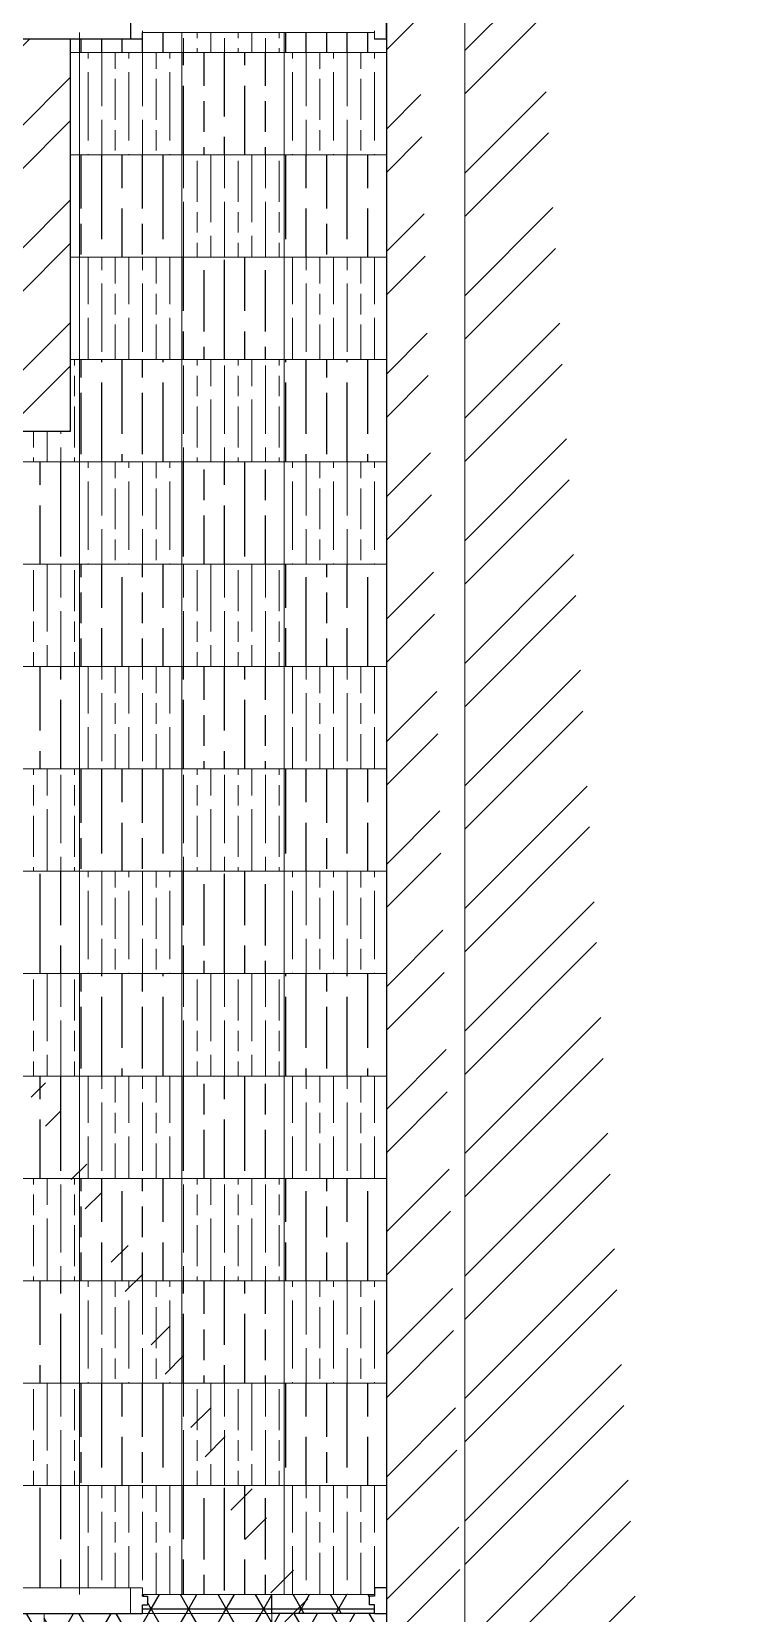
# Model space of a CAD drawing. Header units: millimetres. Extents: x 86441 to 190201, y 16532 to 98188.
# Drawn here: x 88604 to 88644.8, y 61642.1 to 61734.8 of the extents above; entities that cross this region are included whole.
import ezdxf

# ---------------------------------------------------------------- set-up
doc = ezdxf.new("R2010")
doc.units = ezdxf.units.MM
doc.header["$LTSCALE"] = 0.1
doc.layers.add('COLUMN', color=1, linetype='Continuous', lineweight=0)
pattern_1 = [(90, (86402.5287, 61063.236), (2.4, -1e-16), [4, -0.8]), (90, (86403.3287, 61062.436), (2.4, -1e-16), [2.4, -0.6, 1.2, -0.6]), (90, (86404.1287, 61061.236), (2.4, -1e-16), [4, -0.8])]
pattern_2 = [(90, (86402.5287, 61063.236), (3.6, -2e-16), [6, -1.2]), (90, (86403.7287, 61062.036), (3.6, -2e-16), [3.6, -0.9, 1.8, -0.9]), (90, (86404.9287, 61060.236), (3.6, -2e-16), [6, -1.2])]
pattern_3 = [(0, (86402.5287, 61063.236), (0, 1.905), []), (60, (86402.5287, 61063.236), (-1.6497784, 0.9525), []), (120, (86402.5287, 61063.236), (-1.6497784, -0.9525), [])]

msp = doc.modelspace()

# ---------------------------------------------------------------- hatches: boundary and pattern name
at = {"true_color": 0xffffff, "transparency": 33554610}
h = msp.add_hatch(dxfattribs=at)
h.set_pattern_fill('GOST_WOOD', scale=0.6)
h.set_pattern_definition(pattern_2)
h.paths.add_polyline_path([(88612.826, 61734.762), (88610.526, 61734.762), (88610.526, 61734.362), (88609.826, 61734.362), (88606.826, 61734.362), (88606.826, 61733.589), (88612.826, 61733.589)])
at = {"lineweight": 0, "true_color": 0x636466, "transparency": 33554687}
h = msp.add_hatch(dxfattribs=at)
h.set_pattern_fill('GOST_WOOD', color=251, scale=0.4)
h.set_pattern_definition(pattern_1)
h.paths.add_polyline_path([(88618.826, 61734.762), (88612.826, 61734.762), (88612.826, 61733.589), (88618.826, 61733.589)])
at = {"true_color": 0xffffff, "transparency": 33554610}
h = msp.add_hatch(dxfattribs=at)
h.set_pattern_fill('GOST_WOOD', scale=0.6)
h.set_pattern_definition(pattern_2)
h.paths.add_polyline_path([(88624.126, 61734.762), (88618.826, 61734.762), (88618.826, 61733.589), (88624.826, 61733.589), (88624.826, 61734.362), (88624.126, 61734.362)])
at = {"lineweight": 0, "true_color": 0x636466, "transparency": 33554687}
h = msp.add_hatch(dxfattribs=at)
h.set_pattern_fill('GOST_WOOD', color=251, scale=0.4)
h.set_pattern_definition(pattern_1)
h.paths.add_polyline_path([(88612.826, 61733.589), (88606.826, 61733.589), (88606.826, 61727.589), (88612.826, 61727.589)])
at = {"true_color": 0xffffff, "transparency": 33554610}
h = msp.add_hatch(dxfattribs=at)
h.set_pattern_fill('GOST_WOOD', scale=0.6)
h.set_pattern_definition(pattern_2)
h.paths.add_polyline_path([(88618.826, 61733.589), (88612.826, 61733.589), (88612.826, 61727.589), (88618.826, 61727.589)])
at = {"lineweight": 0, "true_color": 0x636466, "transparency": 33554687}
h = msp.add_hatch(dxfattribs=at)
h.set_pattern_fill('GOST_WOOD', color=251, scale=0.4)
h.set_pattern_definition(pattern_1)
h.paths.add_polyline_path([(88624.826, 61733.589), (88618.826, 61733.589), (88618.826, 61727.589), (88624.826, 61727.589)])
at = {"true_color": 0xffffff, "transparency": 33554610}
h = msp.add_hatch(dxfattribs=at)
h.set_pattern_fill('GOST_WOOD', scale=0.6)
h.set_pattern_definition(pattern_2)
h.paths.add_polyline_path([(88612.826, 61727.589), (88606.826, 61727.589), (88606.826, 61721.589), (88612.826, 61721.589)])
at = {"lineweight": 0, "true_color": 0x636466, "transparency": 33554687}
h = msp.add_hatch(dxfattribs=at)
h.set_pattern_fill('GOST_WOOD', color=251, scale=0.4)
h.set_pattern_definition(pattern_1)
h.paths.add_polyline_path([(88618.826, 61727.589), (88612.826, 61727.589), (88612.826, 61721.589), (88618.826, 61721.589)])
at = {"true_color": 0xffffff, "transparency": 33554610}
h = msp.add_hatch(dxfattribs=at)
h.set_pattern_fill('GOST_WOOD', scale=0.6)
h.set_pattern_definition(pattern_2)
h.paths.add_polyline_path([(88624.826, 61727.589), (88618.826, 61727.589), (88618.826, 61721.589), (88624.826, 61721.589)])
at = {"lineweight": 0, "true_color": 0x636466, "transparency": 33554687}
h = msp.add_hatch(dxfattribs=at)
h.set_pattern_fill('GOST_WOOD', color=251, scale=0.4)
h.set_pattern_definition(pattern_1)
h.paths.add_polyline_path([(88612.826, 61721.589), (88606.826, 61721.589), (88606.826, 61715.589), (88612.826, 61715.589)])
at = {"true_color": 0xffffff, "transparency": 33554610}
h = msp.add_hatch(dxfattribs=at)
h.set_pattern_fill('GOST_WOOD', scale=0.6)
h.set_pattern_definition(pattern_2)
h.paths.add_polyline_path([(88618.826, 61721.589), (88612.826, 61721.589), (88612.826, 61715.589), (88618.826, 61715.589)])
at = {"lineweight": 0, "true_color": 0x636466, "transparency": 33554687}
h = msp.add_hatch(dxfattribs=at)
h.set_pattern_fill('GOST_WOOD', color=251, scale=0.4)
h.set_pattern_definition(pattern_1)
h.paths.add_polyline_path([(88624.826, 61721.589), (88618.826, 61721.589), (88618.826, 61715.589), (88624.826, 61715.589)])
h = msp.add_hatch(dxfattribs=at)
h.set_pattern_fill('GOST_WOOD', color=251, scale=0.4)
h.set_pattern_definition(pattern_1)
h.paths.add_polyline_path([(88606.826, 61715.589), (88606.286, 61715.589), (88606.286, 61711.362), (88603.286, 61711.362), (88602.286, 61711.362), (88602.286, 61712.362), (88601.586, 61712.362), (88601.586, 61713.362), (88602.286, 61713.362), (88602.286, 61713.562), (88600.826, 61713.562), (88600.826, 61709.589), (88606.826, 61709.589)])
at = {"true_color": 0xffffff, "transparency": 33554610}
h = msp.add_hatch(dxfattribs=at)
h.set_pattern_fill('GOST_WOOD', scale=0.6)
h.set_pattern_definition(pattern_2)
h.paths.add_polyline_path([(88612.826, 61715.589), (88606.826, 61715.589), (88606.826, 61709.589), (88612.826, 61709.589)])
at = {"lineweight": 0, "true_color": 0x636466, "transparency": 33554687}
h = msp.add_hatch(dxfattribs=at)
h.set_pattern_fill('GOST_WOOD', color=251, scale=0.4)
h.set_pattern_definition(pattern_1)
h.paths.add_polyline_path([(88618.826, 61715.589), (88612.826, 61715.589), (88612.826, 61709.589), (88618.826, 61709.589)])
at = {"true_color": 0xffffff, "transparency": 33554610}
h = msp.add_hatch(dxfattribs=at)
h.set_pattern_fill('GOST_WOOD', scale=0.6)
h.set_pattern_definition(pattern_2)
h.paths.add_polyline_path([(88624.826, 61715.589), (88618.826, 61715.589), (88618.826, 61709.589), (88624.826, 61709.589)])
h = msp.add_hatch(dxfattribs=at)
h.set_pattern_fill('GOST_WOOD', scale=0.6)
h.set_pattern_definition(pattern_2)
h.paths.add_polyline_path([(88606.826, 61709.589), (88600.826, 61709.589), (88600.826, 61703.589), (88606.826, 61703.589)])
at = {"lineweight": 0, "true_color": 0x636466, "transparency": 33554687}
h = msp.add_hatch(dxfattribs=at)
h.set_pattern_fill('GOST_WOOD', color=251, scale=0.4)
h.set_pattern_definition(pattern_1)
h.paths.add_polyline_path([(88612.826, 61709.589), (88606.826, 61709.589), (88606.826, 61703.589), (88612.826, 61703.589)])
at = {"true_color": 0xffffff, "transparency": 33554610}
h = msp.add_hatch(dxfattribs=at)
h.set_pattern_fill('GOST_WOOD', scale=0.6)
h.set_pattern_definition(pattern_2)
h.paths.add_polyline_path([(88618.826, 61709.589), (88612.826, 61709.589), (88612.826, 61703.589), (88618.826, 61703.589)])
at = {"lineweight": 0, "true_color": 0x636466, "transparency": 33554687}
h = msp.add_hatch(dxfattribs=at)
h.set_pattern_fill('GOST_WOOD', color=251, scale=0.4)
h.set_pattern_definition(pattern_1)
h.paths.add_polyline_path([(88624.826, 61709.589), (88618.826, 61709.589), (88618.826, 61703.589), (88624.826, 61703.589)])
h = msp.add_hatch(dxfattribs=at)
h.set_pattern_fill('GOST_WOOD', color=251, scale=0.4)
h.set_pattern_definition(pattern_1)
h.paths.add_polyline_path([(88606.826, 61703.589), (88600.826, 61703.589), (88600.826, 61697.589), (88606.826, 61697.589)])
at = {"true_color": 0xffffff, "transparency": 33554610}
h = msp.add_hatch(dxfattribs=at)
h.set_pattern_fill('GOST_WOOD', scale=0.6)
h.set_pattern_definition(pattern_2)
h.paths.add_polyline_path([(88612.826, 61703.589), (88606.826, 61703.589), (88606.826, 61697.589), (88612.826, 61697.589)])
at = {"lineweight": 0, "true_color": 0x636466, "transparency": 33554687}
h = msp.add_hatch(dxfattribs=at)
h.set_pattern_fill('GOST_WOOD', color=251, scale=0.4)
h.set_pattern_definition(pattern_1)
h.paths.add_polyline_path([(88618.826, 61703.589), (88612.826, 61703.589), (88612.826, 61697.589), (88618.826, 61697.589)])
at = {"true_color": 0xffffff, "transparency": 33554610}
h = msp.add_hatch(dxfattribs=at)
h.set_pattern_fill('GOST_WOOD', scale=0.6)
h.set_pattern_definition(pattern_2)
h.paths.add_polyline_path([(88624.826, 61703.589), (88618.826, 61703.589), (88618.826, 61697.589), (88624.826, 61697.589)])
h = msp.add_hatch(dxfattribs=at)
h.set_pattern_fill('GOST_WOOD', scale=0.6)
h.set_pattern_definition(pattern_2)
h.paths.add_polyline_path([(88606.826, 61697.589), (88600.826, 61697.589), (88600.826, 61691.589), (88606.826, 61691.589)])
at = {"lineweight": 0, "true_color": 0x636466, "transparency": 33554687}
h = msp.add_hatch(dxfattribs=at)
h.set_pattern_fill('GOST_WOOD', color=251, scale=0.4)
h.set_pattern_definition(pattern_1)
h.paths.add_polyline_path([(88612.826, 61697.589), (88606.826, 61697.589), (88606.826, 61691.589), (88612.826, 61691.589)])
at = {"true_color": 0xffffff, "transparency": 33554610}
h = msp.add_hatch(dxfattribs=at)
h.set_pattern_fill('GOST_WOOD', scale=0.6)
h.set_pattern_definition(pattern_2)
h.paths.add_polyline_path([(88618.826, 61697.589), (88612.826, 61697.589), (88612.826, 61691.589), (88618.826, 61691.589)])
at = {"lineweight": 0, "true_color": 0x636466, "transparency": 33554687}
h = msp.add_hatch(dxfattribs=at)
h.set_pattern_fill('GOST_WOOD', color=251, scale=0.4)
h.set_pattern_definition(pattern_1)
h.paths.add_polyline_path([(88624.826, 61697.589), (88618.826, 61697.589), (88618.826, 61691.589), (88624.826, 61691.589)])
h = msp.add_hatch(dxfattribs=at)
h.set_pattern_fill('GOST_WOOD', color=251, scale=0.4)
h.set_pattern_definition(pattern_1)
h.paths.add_polyline_path([(88606.826, 61691.589), (88600.826, 61691.589), (88600.826, 61685.589), (88606.826, 61685.589)])
at = {"true_color": 0xffffff, "transparency": 33554610}
h = msp.add_hatch(dxfattribs=at)
h.set_pattern_fill('GOST_WOOD', scale=0.6)
h.set_pattern_definition(pattern_2)
h.paths.add_polyline_path([(88612.826, 61691.589), (88606.826, 61691.589), (88606.826, 61685.589), (88612.826, 61685.589)])
at = {"lineweight": 0, "true_color": 0x636466, "transparency": 33554687}
h = msp.add_hatch(dxfattribs=at)
h.set_pattern_fill('GOST_WOOD', color=251, scale=0.4)
h.set_pattern_definition(pattern_1)
h.paths.add_polyline_path([(88618.826, 61691.589), (88612.826, 61691.589), (88612.826, 61685.589), (88618.826, 61685.589)])
at = {"true_color": 0xffffff, "transparency": 33554610}
h = msp.add_hatch(dxfattribs=at)
h.set_pattern_fill('GOST_WOOD', scale=0.6)
h.set_pattern_definition(pattern_2)
h.paths.add_polyline_path([(88624.826, 61691.589), (88618.826, 61691.589), (88618.826, 61685.589), (88624.826, 61685.589)])
h = msp.add_hatch(dxfattribs=at)
h.set_pattern_fill('GOST_WOOD', scale=0.6)
h.set_pattern_definition(pattern_2)
h.paths.add_polyline_path([(88606.826, 61685.589), (88600.826, 61685.589), (88600.826, 61679.589), (88606.826, 61679.589)])
at = {"lineweight": 0, "true_color": 0x636466, "transparency": 33554687}
h = msp.add_hatch(dxfattribs=at)
h.set_pattern_fill('GOST_WOOD', color=251, scale=0.4)
h.set_pattern_definition(pattern_1)
h.paths.add_polyline_path([(88612.826, 61685.589), (88606.826, 61685.589), (88606.826, 61679.589), (88612.826, 61679.589)])
at = {"true_color": 0xffffff, "transparency": 33554610}
h = msp.add_hatch(dxfattribs=at)
h.set_pattern_fill('GOST_WOOD', scale=0.6)
h.set_pattern_definition(pattern_2)
h.paths.add_polyline_path([(88618.826, 61685.589), (88612.826, 61685.589), (88612.826, 61679.589), (88618.826, 61679.589)])
at = {"lineweight": 0, "true_color": 0x636466, "transparency": 33554687}
h = msp.add_hatch(dxfattribs=at)
h.set_pattern_fill('GOST_WOOD', color=251, scale=0.4)
h.set_pattern_definition(pattern_1)
h.paths.add_polyline_path([(88624.826, 61685.589), (88618.826, 61685.589), (88618.826, 61679.589), (88624.826, 61679.589)])
h = msp.add_hatch(dxfattribs=at)
h.set_pattern_fill('GOST_WOOD', color=251, scale=0.4)
h.set_pattern_definition(pattern_1)
h.paths.add_polyline_path([(88606.826, 61679.589), (88600.826, 61679.589), (88600.826, 61673.589), (88606.826, 61673.589)])
at = {"true_color": 0xffffff, "transparency": 33554610}
h = msp.add_hatch(dxfattribs=at)
h.set_pattern_fill('GOST_WOOD', scale=0.6)
h.set_pattern_definition(pattern_2)
h.paths.add_polyline_path([(88612.826, 61679.589), (88606.826, 61679.589), (88606.826, 61673.589), (88612.826, 61673.589)])
at = {"lineweight": 0, "true_color": 0x636466, "transparency": 33554687}
h = msp.add_hatch(dxfattribs=at)
h.set_pattern_fill('GOST_WOOD', color=251, scale=0.4)
h.set_pattern_definition(pattern_1)
h.paths.add_polyline_path([(88618.826, 61679.589), (88612.826, 61679.589), (88612.826, 61673.589), (88618.826, 61673.589)])
at = {"true_color": 0xffffff, "transparency": 33554610}
h = msp.add_hatch(dxfattribs=at)
h.set_pattern_fill('GOST_WOOD', scale=0.6)
h.set_pattern_definition(pattern_2)
h.paths.add_polyline_path([(88624.826, 61679.589), (88618.826, 61679.589), (88618.826, 61673.589), (88624.826, 61673.589)])
h = msp.add_hatch(dxfattribs=at)
h.set_pattern_fill('GOST_WOOD', scale=0.6)
h.set_pattern_definition(pattern_2)
h.paths.add_polyline_path([(88606.826, 61673.589), (88600.826, 61673.589), (88600.826, 61667.589), (88606.826, 61667.589)])
at = {"lineweight": 0, "true_color": 0x636466, "transparency": 33554687}
h = msp.add_hatch(dxfattribs=at)
h.set_pattern_fill('GOST_WOOD', color=251, scale=0.4)
h.set_pattern_definition(pattern_1)
h.paths.add_polyline_path([(88612.826, 61673.589), (88606.826, 61673.589), (88606.826, 61667.589), (88612.826, 61667.589)])
at = {"true_color": 0xffffff, "transparency": 33554610}
h = msp.add_hatch(dxfattribs=at)
h.set_pattern_fill('GOST_WOOD', scale=0.6)
h.set_pattern_definition(pattern_2)
h.paths.add_polyline_path([(88618.826, 61673.589), (88612.826, 61673.589), (88612.826, 61667.589), (88618.826, 61667.589)])
at = {"lineweight": 0, "true_color": 0x636466, "transparency": 33554687}
h = msp.add_hatch(dxfattribs=at)
h.set_pattern_fill('GOST_WOOD', color=251, scale=0.4)
h.set_pattern_definition(pattern_1)
h.paths.add_polyline_path([(88624.826, 61673.589), (88618.826, 61673.589), (88618.826, 61667.589), (88624.826, 61667.589)])
h = msp.add_hatch(dxfattribs=at)
h.set_pattern_fill('GOST_WOOD', color=251, scale=0.4)
h.set_pattern_definition(pattern_1)
h.paths.add_polyline_path([(88606.826, 61667.589), (88600.826, 61667.589), (88600.826, 61661.589), (88606.826, 61661.589)])
at = {"true_color": 0xffffff, "transparency": 33554610}
h = msp.add_hatch(dxfattribs=at)
h.set_pattern_fill('GOST_WOOD', scale=0.6)
h.set_pattern_definition(pattern_2)
h.paths.add_polyline_path([(88612.826, 61667.589), (88606.826, 61667.589), (88606.826, 61661.589), (88612.826, 61661.589)])
at = {"lineweight": 0, "true_color": 0x636466, "transparency": 33554687}
h = msp.add_hatch(dxfattribs=at)
h.set_pattern_fill('GOST_WOOD', color=251, scale=0.4)
h.set_pattern_definition(pattern_1)
h.paths.add_polyline_path([(88618.826, 61667.589), (88612.826, 61667.589), (88612.826, 61661.589), (88618.826, 61661.589)])
at = {"true_color": 0xffffff, "transparency": 33554610}
h = msp.add_hatch(dxfattribs=at)
h.set_pattern_fill('GOST_WOOD', scale=0.6)
h.set_pattern_definition(pattern_2)
h.paths.add_polyline_path([(88624.826, 61667.589), (88618.826, 61667.589), (88618.826, 61661.589), (88624.826, 61661.589)])
h = msp.add_hatch(dxfattribs=at)
h.set_pattern_fill('GOST_WOOD', scale=0.6)
h.set_pattern_definition(pattern_2)
h.paths.add_polyline_path([(88606.826, 61661.589), (88600.826, 61661.589), (88600.826, 61655.589), (88606.826, 61655.589)])
at = {"lineweight": 0, "true_color": 0x636466, "transparency": 33554687}
h = msp.add_hatch(dxfattribs=at)
h.set_pattern_fill('GOST_WOOD', color=251, scale=0.4)
h.set_pattern_definition(pattern_1)
h.paths.add_polyline_path([(88612.826, 61661.589), (88606.826, 61661.589), (88606.826, 61655.589), (88612.826, 61655.589)])
at = {"true_color": 0xffffff, "transparency": 33554610}
h = msp.add_hatch(dxfattribs=at)
h.set_pattern_fill('GOST_WOOD', scale=0.6)
h.set_pattern_definition(pattern_2)
h.paths.add_polyline_path([(88618.826, 61661.589), (88612.826, 61661.589), (88612.826, 61655.589), (88618.826, 61655.589)])
at = {"lineweight": 0, "true_color": 0x636466, "transparency": 33554687}
h = msp.add_hatch(dxfattribs=at)
h.set_pattern_fill('GOST_WOOD', color=251, scale=0.4)
h.set_pattern_definition(pattern_1)
h.paths.add_polyline_path([(88624.826, 61661.589), (88618.826, 61661.589), (88618.826, 61655.589), (88624.826, 61655.589)])
h = msp.add_hatch(dxfattribs=at)
h.set_pattern_fill('GOST_WOOD', color=251, scale=0.4)
h.set_pattern_definition(pattern_1)
h.paths.add_polyline_path([(88606.826, 61655.589), (88600.826, 61655.589), (88600.826, 61649.589), (88606.826, 61649.589)])
at = {"true_color": 0xffffff, "transparency": 33554610}
h = msp.add_hatch(dxfattribs=at)
h.set_pattern_fill('GOST_WOOD', scale=0.6)
h.set_pattern_definition(pattern_2)
h.paths.add_polyline_path([(88612.826, 61655.589), (88606.826, 61655.589), (88606.826, 61649.589), (88612.826, 61649.589)])
at = {"lineweight": 0, "true_color": 0x636466, "transparency": 33554687}
h = msp.add_hatch(dxfattribs=at)
h.set_pattern_fill('GOST_WOOD', color=251, scale=0.4)
h.set_pattern_definition(pattern_1)
h.paths.add_polyline_path([(88618.826, 61655.589), (88612.826, 61655.589), (88612.826, 61649.589), (88618.826, 61649.589)])
at = {"true_color": 0xffffff, "transparency": 33554610}
h = msp.add_hatch(dxfattribs=at)
h.set_pattern_fill('GOST_WOOD', scale=0.6)
h.set_pattern_definition(pattern_2)
h.paths.add_polyline_path([(88624.826, 61655.589), (88618.826, 61655.589), (88618.826, 61649.589), (88624.826, 61649.589)])
h = msp.add_hatch(dxfattribs=at)
h.set_pattern_fill('GOST_WOOD', scale=0.6)
h.set_pattern_definition(pattern_2)
h.paths.add_polyline_path([(88606.826, 61649.589), (88600.826, 61649.589), (88600.826, 61643.589), (88606.826, 61643.589)])
at = {"lineweight": 0, "true_color": 0x636466, "transparency": 33554687}
h = msp.add_hatch(dxfattribs=at)
h.set_pattern_fill('GOST_WOOD', color=251, scale=0.4)
h.set_pattern_definition(pattern_1)
h.paths.add_polyline_path([(88612.826, 61649.589), (88606.826, 61649.589), (88606.826, 61643.589), (88610.526, 61643.589), (88610.526, 61643.189), (88612.826, 61643.189)])
at = {"true_color": 0xffffff, "transparency": 33554610}
h = msp.add_hatch(dxfattribs=at)
h.set_pattern_fill('GOST_WOOD', scale=0.6)
h.set_pattern_definition(pattern_2)
h.paths.add_polyline_path([(88618.826, 61649.589), (88612.826, 61649.589), (88612.826, 61643.189), (88618.106, 61643.189), (88618.826, 61643.189)])
at = {"lineweight": 0, "true_color": 0x636466, "transparency": 33554687}
h = msp.add_hatch(dxfattribs=at)
h.set_pattern_fill('GOST_WOOD', color=251, scale=0.4)
h.set_pattern_definition(pattern_1)
h.paths.add_polyline_path([(88624.826, 61649.589), (88618.826, 61649.589), (88618.826, 61643.189), (88624.126, 61643.189), (88624.126, 61643.589), (88624.826, 61643.589)])
at = {"true_color": 0x004a5e, "transparency": 33554572}
h = msp.add_hatch(dxfattribs=at)
h.set_pattern_fill('NET3', color=138, scale=0.6)
h.set_pattern_definition(pattern_3)
h.paths.add_polyline_path([(88618.106, 61643.189), (88610.526, 61643.189), (88610.526, 61643.089), (88610.826, 61643.089), (88610.826, 61642.589), (88610.526, 61642.589), (88610.526, 61642.089), (88618.106, 61642.089)])
h = msp.add_hatch(dxfattribs=at)
h.set_pattern_fill('NET3', color=138, scale=0.6)
h.set_pattern_definition(pattern_3)
h.paths.add_polyline_path([(88623.826, 61643.089), (88624.126, 61643.089), (88624.126, 61643.189), (88618.106, 61643.189), (88618.106, 61642.104), (88624.126, 61642.101), (88624.126, 61642.589), (88623.826, 61642.589)])
h = msp.add_hatch(dxfattribs=at)
h.set_pattern_fill('NET3', color=138, scale=0.6)
h.set_pattern_definition([(0, (86358.5114, 61381.829), (0, 1.905), []), (60, (86358.5114, 61381.829), (-1.6497784, 0.9525), []), (120, (86358.5114, 61381.829), (-1.6497784, -0.9525), [])])
h.paths.add_polyline_path([(88604.757, 61642.089), (88591.411, 61642.089), (88591.411, 61636.84), (88604.757, 61636.84)])
h = msp.add_hatch(dxfattribs=at)
h.set_pattern_fill('NET3', color=138, scale=0.6)
h.set_pattern_definition(pattern_3)
h.paths.add_polyline_path([(88618.103, 61642.089), (88604.757, 61642.089), (88604.757, 61636.84), (88618.103, 61636.84)])
h = msp.add_hatch(dxfattribs=at)
h.set_pattern_fill('NET3', color=138, scale=0.6)
h.set_pattern_definition([(0, (86385.2037, 61381.829), (0, 1.905), []), (60, (86385.2037, 61381.829), (-1.6497784, 0.9525), []), (120, (86385.2037, 61381.829), (-1.6497784, -0.9525), [])])
h.paths.add_polyline_path([(88624.826, 61642.089), (88618.103, 61642.089), (88618.103, 61636.84), (88624.826, 61636.84)])
at = {"layer": 'COLUMN', "lineweight": 9, "true_color": 0x636466, "transparency": 33554687}
h = msp.add_hatch(dxfattribs=at)
h.set_pattern_fill('STEEL', color=251, scale=1.6)
h.set_pattern_definition([(45, (86402.5287, 61063.236), (-3.592102, 3.592102), []), (45, (86402.5287, 61065.776), (-3.592102, 3.592102), [])])
h.paths.add_polyline_path([(88408.051, 61604.565), (88401.261, 61604.565), (88401.261, 61601.565), (88408.051, 61601.565)])
h.paths.add_polyline_path([(88606.286, 61734.362), (88603.286, 61734.362), (88603.286, 61711.362), (88606.286, 61711.362)], flags=17)
h.paths.add_polyline_path([(88588.286, 61714.362), (88567.286, 61714.362), (88567.286, 61711.362), (88588.286, 61711.362)], flags=17)
h.paths.add_polyline_path([(88435.561, 61641.385), (88381.021, 61641.385), (88381.021, 61638.385), (88435.561, 61638.385)])
h.paths.add_polyline_path([(88401.261, 61597.225), (88401.261, 61602.434), (88398.261, 61602.434), (88398.261, 61597.225), (88398.261, 61578.545), (88401.261, 61578.545)])
h.paths.add_polyline_path([(88426.051, 61602.545), (88423.051, 61602.545), (88423.051, 61578.545), (88426.051, 61578.545), (88426.051, 61588.555)])
h.paths.add_polyline_path([(88398.261, 61600.385), (88389.261, 61600.385), (88389.261, 61597.385), (88398.261, 61597.385)])
h.paths.add_polyline_path([(88401.261, 61620.385), (88398.261, 61620.385), (88398.261, 61612.676), (88401.261, 61612.676)])
h.paths.add_polyline_path([(88398.261, 61620.385), (88365.261, 61620.385), (88365.261, 61617.385), (88398.261, 61617.385)])
h.paths.add_polyline_path([(88374.261, 61617.385), (88371.261, 61617.385), (88371.261, 61597.385), (88374.261, 61597.385), (88374.261, 61600.385)])
h.paths.add_polyline_path([(88450.901, 61604.565), (88447.841, 61604.565), (88441.051, 61604.565), (88441.051, 61601.565), (88447.841, 61601.565), (88450.901, 61601.565)], flags=17)
h.paths.add_polyline_path([(88263.981, 61597.225), (88188.581, 61597.225), (88188.581, 61592.625), (88263.981, 61592.625)])
h.paths.add_polyline_path([(88341.221, 61597.225), (88335.241, 61597.225), (88335.241, 61592.625), (88341.221, 61592.625)])
h.paths.add_polyline_path([(88277.461, 61597.225), (88270.021, 61597.225), (88270.021, 61592.625), (88277.461, 61592.625)])
h.paths.add_polyline_path([(88447.841, 61578.545), (88442.342, 61578.545), (88442.342, 61573.945), (88447.841, 61573.945)])
h.paths.add_polyline_path([(88431.549, 61578.545), (88417.553, 61578.545), (88417.553, 61573.945), (88431.549, 61573.945)])
h.paths.add_polyline_path([(88406.645, 61578.545), (88347.261, 61578.545), (88347.261, 61573.945), (88406.645, 61573.945)])
h.paths.add_polyline_path([(88440.161, 61638.385), (88435.561, 61638.385), (88435.561, 61624.065), (88450.901, 61624.065), (88450.901, 61598.605), (88455.501, 61598.605), (88455.501, 61628.665), (88440.161, 61628.665)])
h.paths.add_polyline_path([(88440.161, 61703.225), (88435.561, 61703.225), (88435.561, 61696.165), (88440.161, 61696.165)])
h.paths.add_polyline_path([(88440.161, 61806.765), (88435.561, 61806.765), (88420.281, 61806.765), (88420.281, 61802.165), (88435.561, 61802.165), (88435.561, 61761.005), (88440.161, 61761.005)])
h.paths.add_polyline_path([(88362.501, 61806.765), (88347.261, 61806.765), (88347.261, 61802.165), (88362.501, 61802.165)])
h.paths.add_polyline_path([(88277.461, 61806.765), (88270.021, 61806.765), (88270.021, 61802.165), (88277.461, 61802.165)])
h.paths.add_polyline_path([(88341.221, 61806.765), (88335.241, 61806.765), (88335.241, 61802.165), (88341.221, 61802.165)])
h.paths.add_polyline_path([(88263.981, 61806.765), (88188.581, 61806.765), (88188.581, 61802.165), (88263.981, 61802.165)])
edge = h.paths.add_edge_path()
edge.add_line((88640.166, 61603.769), (88644.766, 61603.769))
edge.add_line((88640.23, 61629.233), (88640.166, 61603.658))
edge.add_line((88644.766, 61633.869), (88644.766, 61603.769))
edge.add_line((88629.426, 61633.869), (88644.766, 61633.869))
edge.add_line((88624.828, 61629.269), (88640.23, 61629.233))
edge.add_line((88629.426, 61811.969), (88629.426, 61633.869))
edge.add_line((88624.828, 61807.369), (88624.828, 61629.269))
edge.add_line((88536.526, 61811.969), (88629.426, 61811.969))
edge.add_line((88536.526, 61807.369), (88624.828, 61807.369))
edge.add_line((88536.526, 61811.969), (88536.526, 61807.369))
h.paths.add_polyline_path([(88637.106, 61583.749), (88637.106, 61579.149), (88536.526, 61579.149), (88536.526, 61583.749)])

# ---------------------------------------------------------------- linework, layer by layer
at = {"color": 18, "lineweight": 0, "true_color": 0x000000, "transparency": 33554687}
for p, q in [((88629.426, 61811.969), (88629.426, 61633.869)), ((88610.526, 61643.189), (88624.126, 61643.189))]:
    msp.add_line(p, q, dxfattribs=at)
at = {"color": 18, "true_color": 0x000000, "transparency": 33554687}
msp.add_line((88624.828, 61807.369), (88624.828, 61629.269), dxfattribs=at)
at = {"transparency": 33554687}
for p, q in [((88609.826, 61735.862), (88609.826, 61734.362)), ((88624.826, 61734.362), (88624.826, 61735.862)), ((88606.286, 61734.362), (88606.286, 61711.362)), ((88624.826, 61643.589), (88624.826, 61642.089))]:
    msp.add_line(p, q, dxfattribs=at)
at = {"color": 25, "lineweight": 0, "transparency": 33554687}
for p, q in [((88609.826, 61734.362), (88609.826, 61735.862)), ((88609.826, 61734.362), (88610.526, 61734.362)), ((88610.526, 61734.362), (88610.526, 61734.862)), ((88610.526, 61734.762), (88624.126, 61734.762)), ((88624.126, 61734.362), (88624.126, 61734.862)), ((88624.826, 61734.362), (88624.126, 61734.362)), ((88609.826, 61643.589), (88609.826, 61642.089)), ((88609.826, 61643.589), (88610.526, 61643.589)), ((88610.526, 61643.589), (88610.526, 61643.589)), ((88610.526, 61643.589), (88610.526, 61643.089)), ((88610.526, 61643.189), (88624.126, 61643.189)), ((88610.526, 61643.089), (88610.826, 61643.089)), ((88610.826, 61642.589), (88610.526, 61642.589)), ((88610.526, 61642.589), (88610.526, 61642.089)), ((88610.826, 61643.089), (88610.826, 61642.589)), ((88610.526, 61642.089), (88609.826, 61642.089))]:
    msp.add_line(p, q, dxfattribs=at)
at = {"color": 25, "transparency": 33554687}
msp.add_line((88610.526, 61734.362), (88565.786, 61734.362), dxfattribs=at)
at = {"color": 251, "lineweight": 0, "true_color": 0x636466, "transparency": 33554687}
for p, q in [((88606.826, 61734.762), (88606.826, 61643.189)), ((88612.826, 61734.762), (88612.826, 61643.189)), ((88618.826, 61734.762), (88618.826, 61643.189)), ((88624.826, 61733.589), (88606.286, 61733.589)), ((88624.826, 61727.589), (88606.286, 61727.589)), ((88624.826, 61721.589), (88606.286, 61721.589)), ((88624.826, 61715.589), (88606.286, 61715.589)), ((88624.826, 61709.589), (88567.286, 61709.589)), ((88624.826, 61703.589), (88567.286, 61703.589)), ((88624.826, 61697.589), (88567.286, 61697.589)), ((88624.826, 61691.589), (88567.286, 61691.589)), ((88624.826, 61685.589), (88567.286, 61685.589)), ((88624.826, 61679.589), (88567.286, 61679.589)), ((88624.826, 61673.589), (88567.286, 61673.589)), ((88624.826, 61667.589), (88567.286, 61667.589)), ((88624.826, 61661.589), (88567.286, 61661.589)), ((88624.826, 61655.589), (88567.286, 61655.589)), ((88624.826, 61649.589), (88567.286, 61649.589))]:
    msp.add_line(p, q, dxfattribs=at)
at = {"color": 7, "true_color": 0xffffff, "transparency": 33554687}
for p, q in [((88610.526, 61734.362), (88610.526, 61734.362)), ((88624.826, 61734.362), (88624.126, 61734.362)), ((88624.126, 61734.362), (88624.126, 61734.362)), ((88606.286, 61711.362), (88603.286, 61711.362)), ((88624.126, 61643.589), (88624.126, 61643.589)), ((88624.126, 61643.589), (88624.126, 61643.089)), ((88624.826, 61643.589), (88624.126, 61643.589)), ((88610.526, 61643.089), (88610.826, 61643.089)), ((88610.526, 61642.089), (88610.526, 61642.589)), ((88610.526, 61642.589), (88610.826, 61642.589)), ((88610.826, 61643.089), (88610.826, 61642.589)), ((88618.106, 61642.101), (88618.106, 61643.189)), ((88624.126, 61643.089), (88623.826, 61643.089)), ((88623.826, 61643.089), (88623.826, 61642.589)), ((88624.126, 61642.589), (88623.826, 61642.589)), ((88624.126, 61642.089), (88624.126, 61642.589)), ((88565.786, 61642.089), (88609.826, 61642.089)), ((88609.826, 61642.089), (88610.526, 61642.089)), ((88624.126, 61642.089), (88624.826, 61642.089))]:
    msp.add_line(p, q, dxfattribs=at)
at = {"color": 25, "lineweight": 9, "transparency": 33554687}
for p, q in [((88610.526, 61643.589), (88565.786, 61643.589)), ((88609.826, 61642.089), (88565.786, 61642.089))]:
    msp.add_line(p, q, dxfattribs=at)
at = {"color": 18, "lineweight": 0, "true_color": 0x000000, "transparency": 33554687}
for points in [[(88606.286, 61711.362), (88606.286, 61734.362)], [(88610.526, 61643.189), (88618.106, 61643.189), (88618.106, 61642.089), (88610.526, 61642.089), (88610.526, 61642.589), (88610.826, 61642.589), (88610.826, 61643.089), (88610.526, 61643.089), (88610.526, 61643.189)], [(88618.106, 61643.189), (88624.126, 61643.189), (88624.126, 61643.089), (88623.826, 61643.089), (88623.826, 61642.589), (88624.126, 61642.589), (88624.126, 61642.101), (88618.106, 61642.104), (88618.106, 61643.189)]]:
    msp.add_lwpolyline(points, dxfattribs=at)
at = {"color": 7, "true_color": 0xffffff, "transparency": 33554687}
msp.add_lwpolyline([(88610.526, 61643.189), (88610.526, 61643.189), (88610.526, 61643.089), (88610.526, 61643.089)], close=True, dxfattribs=at)
at = {"color": 18, "lineweight": 0, "true_color": 0x000000, "transparency": 33554687}
for points in [[(88591.411, 61636.84), (88604.757, 61636.84), (88604.757, 61642.089), (88591.411, 61642.089)], [(88604.757, 61636.84), (88618.103, 61636.84), (88618.103, 61642.089), (88604.757, 61642.089)], [(88618.103, 61636.84), (88624.826, 61636.84), (88624.826, 61642.089), (88618.103, 61642.089)]]:
    msp.add_lwpolyline(points, close=True, dxfattribs=at)

doc.saveas('drawing.dxf')
